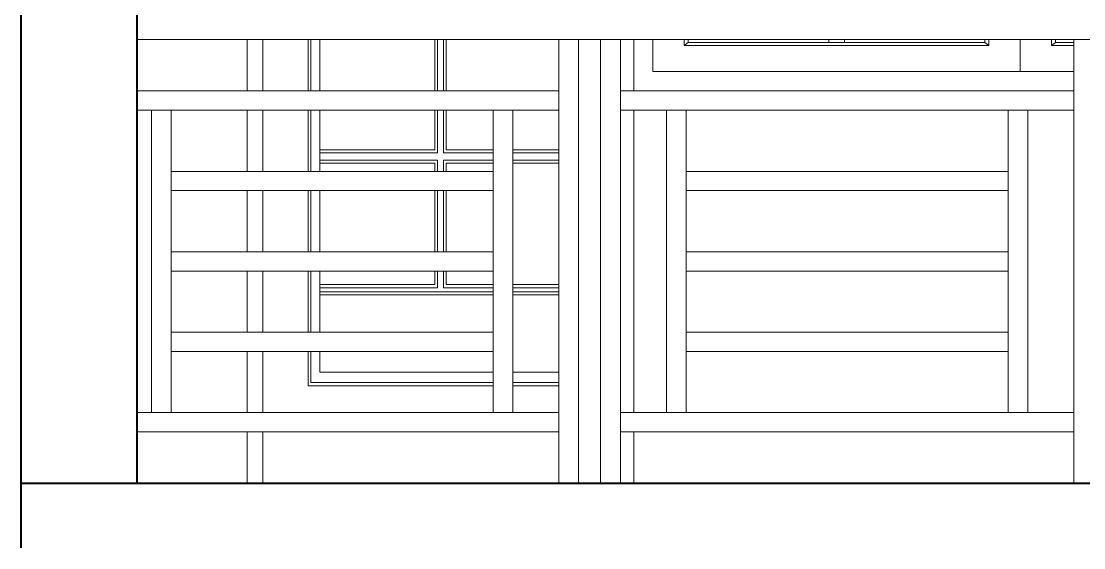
# Model space of a CAD drawing. Header units: inches. Extents: x 136316 to 155547, y -21384 to -17606.
# Drawn here: x 152013.6 to 152096.1, y -20328.5 to -20287.6 of the extents above; entities that cross this region are included whole.
import ezdxf

# ---------------------------------------------------------------- set-up
doc = ezdxf.new("R2010")
doc.units = ezdxf.units.IN
doc.header["$LTSCALE"] = 0.5
doc.header["$MEASUREMENT"] = 0
for name, color, linetype, lineweight in [('PARAPET', 50, 'Continuous', 13), ('wall', 1, 'Continuous', 40), ('window', 4, 'Continuous', 13)]:
    doc.layers.add(name, color=color, linetype=linetype, lineweight=lineweight)

msp = doc.modelspace()

# ---------------------------------------------------------------- linework, layer by layer
at = {"layer": 'PARAPET'}
for p, q in [((152022.631, -20289.016), (152136.874, -20289.016)), ((152055.372, -20323.516), (152055.372, -20289.016)), ((152056.903, -20323.516), (152056.903, -20289.016)), ((152058.616, -20323.516), (152058.616, -20289.016)), ((152060.147, -20323.516), (152060.147, -20289.016)), ((152095.357, -20323.516), (152095.357, -20289.016)), ((152049.081, -20293.016), (152022.631, -20293.016)), ((152055.372, -20293.016), (152049.081, -20293.016)), ((152095.357, -20293.016), (152060.147, -20293.016)), ((152022.631, -20294.516), (152025.264, -20294.516)), ((152023.734, -20318.016), (152023.734, -20294.516)), ((152025.264, -20299.266), (152025.264, -20294.516)), ((152025.264, -20294.516), (152033.631, -20294.516)), ((152033.631, -20294.516), (152055.372, -20294.516)), ((152050.269, -20318.016), (152050.269, -20294.516)), ((152051.8, -20318.016), (152051.8, -20294.516)), ((152060.147, -20294.516), (152095.357, -20294.516)), ((152063.719, -20299.266), (152063.719, -20294.516)), ((152065.25, -20299.266), (152065.25, -20294.516)), ((152090.254, -20318.016), (152090.254, -20294.516)), ((152091.785, -20318.016), (152091.785, -20294.516)), ((152025.264, -20318.016), (152025.264, -20299.266)), ((152050.269, -20299.266), (152025.264, -20299.266)), ((152063.719, -20318.016), (152063.719, -20299.266)), ((152065.25, -20318.016), (152065.25, -20299.266)), ((152090.254, -20299.266), (152065.25, -20299.266)), ((152025.264, -20300.766), (152033.631, -20300.766)), ((152033.631, -20300.766), (152050.269, -20300.766)), ((152065.25, -20300.766), (152090.254, -20300.766)), ((152039.261, -20305.516), (152025.264, -20305.516)), ((152050.269, -20305.516), (152039.261, -20305.516)), ((152090.254, -20305.516), (152065.25, -20305.516)), ((152025.264, -20307.016), (152033.631, -20307.016)), ((152033.631, -20307.016), (152050.269, -20307.016)), ((152065.25, -20307.016), (152090.254, -20307.016)), ((152039.261, -20311.766), (152025.264, -20311.766)), ((152050.269, -20311.766), (152039.261, -20311.766)), ((152090.254, -20311.766), (152065.25, -20311.766)), ((152025.264, -20313.266), (152033.631, -20313.266)), ((152033.631, -20313.266), (152050.269, -20313.266)), ((152065.25, -20313.266), (152090.254, -20313.266)), ((152055.372, -20318.016), (152022.631, -20318.016)), ((152091.785, -20318.016), (152060.147, -20318.016)), ((152095.357, -20318.016), (152091.785, -20318.016)), ((152022.631, -20319.516), (152055.372, -20319.516)), ((152060.147, -20319.516), (152095.357, -20319.516)), ((152022.631, -20323.516), (152055.372, -20323.516)), ((152060.147, -20323.516), (152055.372, -20323.516)), ((152060.147, -20323.516), (152095.357, -20323.516)), ((152136.874, -20323.516), (152095.357, -20323.516))]:
    msp.add_line(p, q, dxfattribs=at)
at = {"layer": 'wall'}
for p, q in [((152013.631, -20328.516), (152013.631, -20003.876)), ((152022.631, -20323.516), (152022.631, -20012.876)), ((152152.587, -20323.516), (152013.631, -20323.516))]:
    msp.add_line(p, q, dxfattribs=at)
at = {"layer": 'window'}
for p, q in [((152031.179, -20293.016), (152031.179, -20289.016)), ((152032.384, -20289.016), (152032.384, -20293.016)), ((152035.909, -20289.016), (152035.909, -20293.016)), ((152036.119, -20293.016), (152036.119, -20289.016)), ((152036.809, -20289.016), (152036.809, -20293.016)), ((152045.729, -20289.016), (152045.729, -20293.016)), ((152045.939, -20289.016), (152045.939, -20293.016)), ((152046.419, -20293.016), (152046.419, -20289.016)), ((152046.629, -20289.016), (152046.629, -20293.016)), ((152061.179, -20293.016), (152061.179, -20289.016)), ((152062.679, -20291.516), (152062.679, -20289.016)), ((152065.112, -20289.016), (152065.112, -20289.493)), ((152065.417, -20289.24), (152065.112, -20289.493)), ((152065.112, -20289.493), (152088.745, -20289.493)), ((152065.417, -20289.016), (152065.417, -20289.24)), ((152065.417, -20289.24), (152088.441, -20289.24)), ((152076.32, -20289.016), (152076.32, -20289.24)), ((152077.537, -20289.016), (152077.537, -20289.24)), ((152088.441, -20289.24), (152088.441, -20289.016)), ((152088.745, -20289.493), (152088.441, -20289.24)), ((152088.745, -20289.493), (152088.745, -20289.016)), ((152091.179, -20289.016), (152091.179, -20291.516)), ((152093.612, -20289.493), (152093.612, -20289.016)), ((152093.612, -20289.493), (152093.917, -20289.24)), ((152095.357, -20289.493), (152093.612, -20289.493)), ((152093.917, -20289.24), (152093.917, -20289.016)), ((152095.357, -20289.24), (152093.917, -20289.24)), ((152091.179, -20291.516), (152062.679, -20291.516)), ((152095.357, -20291.516), (152091.179, -20291.516)), ((152061.179, -20293.016), (152095.357, -20293.016)), ((152031.179, -20299.266), (152031.179, -20294.516)), ((152032.384, -20294.516), (152032.384, -20299.266)), ((152035.909, -20294.516), (152035.909, -20299.266)), ((152036.119, -20299.266), (152036.119, -20294.516)), ((152036.809, -20294.516), (152036.809, -20299.266)), ((152045.729, -20294.516), (152045.729, -20297.586)), ((152045.939, -20294.516), (152045.939, -20297.83)), ((152046.419, -20297.83), (152046.419, -20294.516)), ((152046.629, -20294.516), (152046.629, -20297.586)), ((152061.179, -20318.016), (152061.179, -20294.516)), ((152036.809, -20297.586), (152045.729, -20297.586)), ((152045.939, -20297.83), (152036.809, -20297.83)), ((152050.269, -20297.83), (152046.419, -20297.83)), ((152046.629, -20297.586), (152050.269, -20297.586)), ((152051.8, -20297.586), (152055.372, -20297.586)), ((152055.372, -20297.83), (152051.8, -20297.83)), ((152036.809, -20298.389), (152045.939, -20298.389)), ((152036.809, -20298.634), (152045.729, -20298.634)), ((152045.729, -20298.634), (152045.729, -20299.266)), ((152045.939, -20298.389), (152045.939, -20299.266)), ((152046.419, -20298.389), (152050.269, -20298.389)), ((152046.419, -20299.266), (152046.419, -20298.389)), ((152046.629, -20298.634), (152046.629, -20299.266)), ((152046.629, -20298.634), (152050.269, -20298.634)), ((152051.8, -20298.389), (152055.372, -20298.389)), ((152051.8, -20298.634), (152055.372, -20298.634)), ((152031.179, -20305.516), (152031.179, -20300.766)), ((152032.384, -20300.766), (152032.384, -20305.516)), ((152035.909, -20300.766), (152035.909, -20305.516)), ((152036.119, -20305.516), (152036.119, -20300.766)), ((152036.809, -20300.766), (152036.809, -20305.516)), ((152045.729, -20300.766), (152045.729, -20305.516)), ((152045.939, -20300.766), (152045.939, -20305.516)), ((152046.419, -20305.516), (152046.419, -20300.766)), ((152046.629, -20300.766), (152046.629, -20305.516)), ((152031.179, -20311.766), (152031.179, -20307.016)), ((152032.384, -20307.016), (152032.384, -20311.766)), ((152035.909, -20307.016), (152035.909, -20311.766)), ((152036.119, -20311.766), (152036.119, -20307.016)), ((152036.809, -20307.016), (152036.809, -20311.766)), ((152045.729, -20307.016), (152045.729, -20308.063)), ((152045.939, -20307.016), (152045.939, -20308.307)), ((152046.419, -20308.307), (152046.419, -20307.016)), ((152046.629, -20307.016), (152046.629, -20308.063)), ((152036.809, -20308.063), (152045.729, -20308.063)), ((152045.939, -20308.307), (152036.809, -20308.307)), ((152036.809, -20308.622), (152050.269, -20308.622)), ((152050.269, -20308.307), (152046.419, -20308.307)), ((152046.629, -20308.063), (152050.269, -20308.063)), ((152051.8, -20308.063), (152055.372, -20308.063)), ((152055.372, -20308.307), (152051.8, -20308.307)), ((152051.8, -20308.622), (152055.372, -20308.622)), ((152050.269, -20308.866), (152036.809, -20308.866)), ((152055.372, -20308.866), (152051.8, -20308.866)), ((152031.179, -20318.016), (152031.179, -20313.266)), ((152032.384, -20313.266), (152032.384, -20318.016)), ((152035.909, -20313.266), (152035.909, -20315.92)), ((152036.119, -20315.676), (152036.119, -20313.266)), ((152036.809, -20313.266), (152036.809, -20314.873)), ((152036.809, -20314.873), (152050.269, -20314.873)), ((152051.8, -20314.873), (152055.372, -20314.873)), ((152035.909, -20315.92), (152050.269, -20315.92)), ((152050.269, -20315.676), (152036.119, -20315.676)), ((152055.372, -20315.676), (152051.8, -20315.676)), ((152051.8, -20315.92), (152055.372, -20315.92)), ((152031.179, -20323.516), (152031.179, -20319.516)), ((152032.384, -20319.516), (152032.384, -20323.516)), ((152061.179, -20323.516), (152061.179, -20319.516)), ((152031.179, -20323.516), (152032.384, -20323.516)), ((152061.179, -20323.516), (152059.973, -20323.516))]:
    msp.add_line(p, q, dxfattribs=at)

doc.saveas('drawing.dxf')
